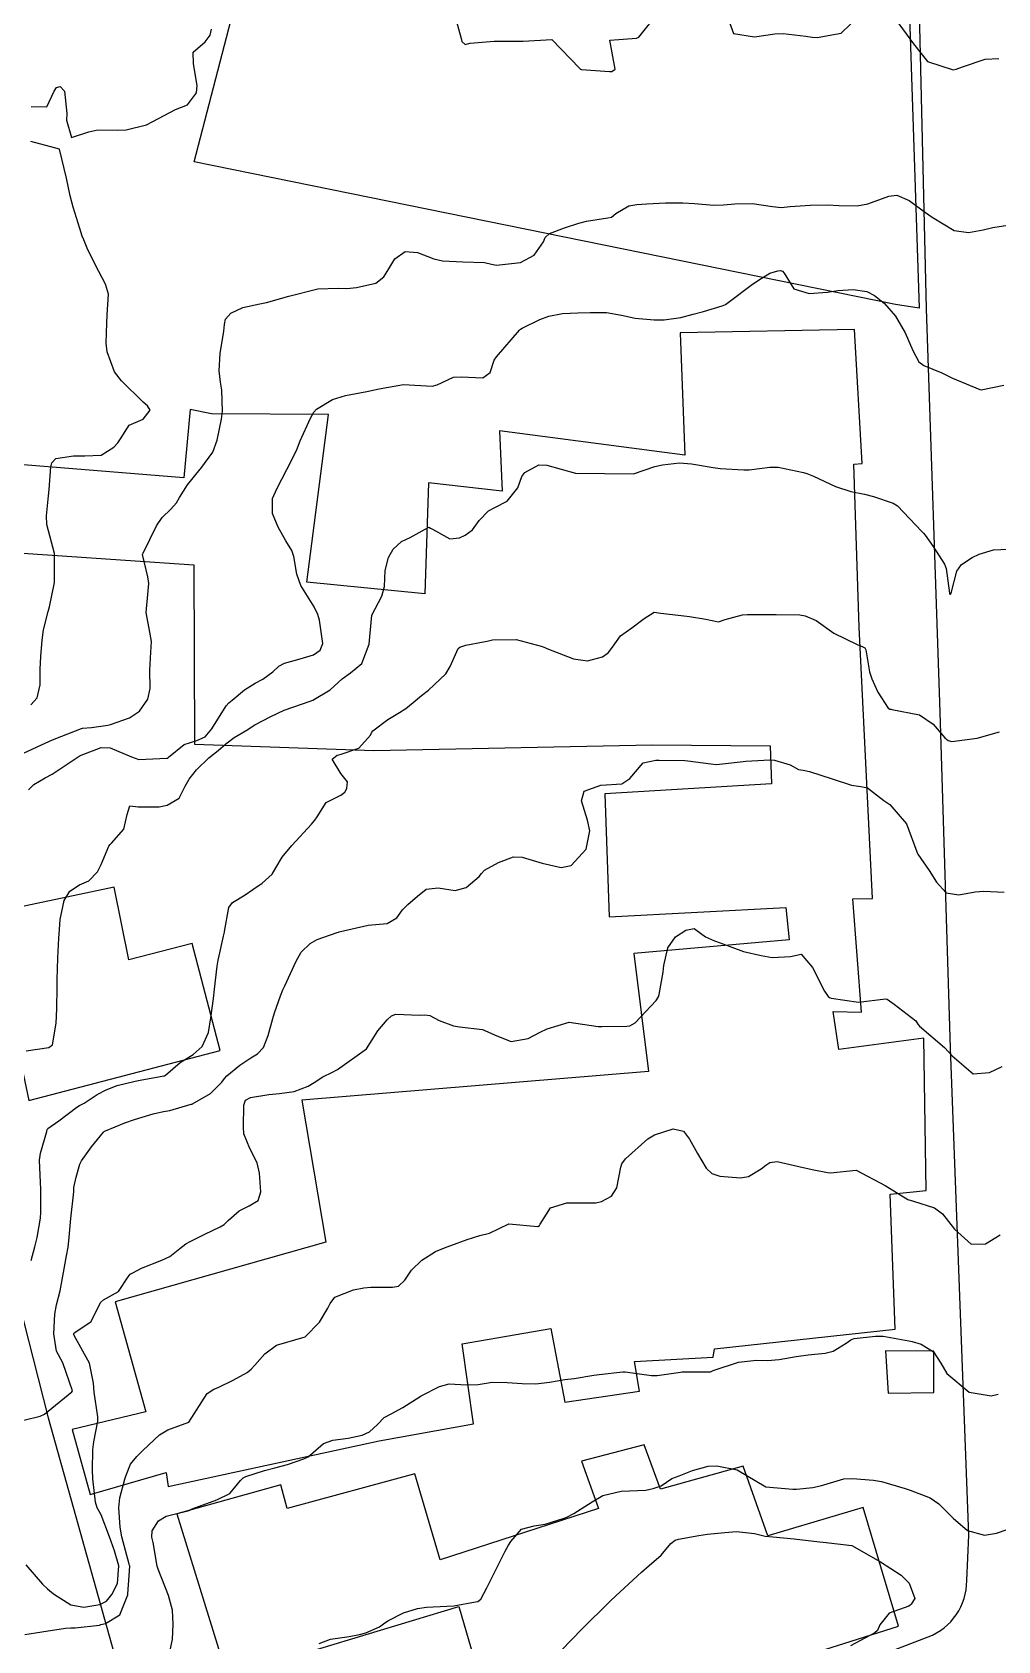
# Model space of a CAD drawing. Header units: metres. Extents: x 307586 to 320046, y 7427249 to 7434250.
# Drawn here: x 312681.7 to 312748.5, y 7431742.8 to 7431854.2 of the extents above; entities that cross this region are included whole.
import ezdxf

# ---------------------------------------------------------------- set-up
doc = ezdxf.new("R2010")
doc.units = ezdxf.units.M
doc.header["$MEASUREMENT"] = 0
for name, color, linetype in [('Area Verde e Lazer', 45, 'Continuous'), ('Curvas de Nivel 1m', 11, 'Continuous'), ('Curvas de Nivel 5m', 15, 'Continuous'), ('Edificações', 30, 'Continuous'), ('Vias Primárias', 230, 'Continuous')]:
    doc.layers.add(name, color=color, linetype=linetype)

msp = doc.modelspace()

# ---------------------------------------------------------------- linework, layer by layer
at = {"layer": 'Area Verde e Lazer'}
msp.add_lwpolyline([(312741.46, 7431835.33), (312692.9, 7431845.19), (312705.76, 7431894.65), (312706.55, 7431894.28, -0.068237), (312708.19, 7431893.23, -0.05068), (312713.3, 7431887.85, 0.134987), (312714.57, 7431886.91, 0.010803), (312721, 7431884.53, 0.017192), (312730.81, 7431881.53, 0.031074), (312736.76, 7431880.32, -0.157962), (312738.61, 7431879.42, -0.092141), (312741.4, 7431875.52, -0.15302), (312741.88, 7431871.98), (312743.1, 7431835.07)], format="xyb", close=True, dxfattribs=at)
msp.add_lwpolyline([(312741.46, 7431835.33), (312692.9, 7431845.19), (312705.76, 7431894.65), (312706.55, 7431894.28, -0.068237), (312708.19, 7431893.23, -0.05068), (312713.3, 7431887.85, 0.134987), (312714.57, 7431886.91, 0.010803), (312721, 7431884.53, 0.017192), (312730.81, 7431881.53, 0.031074), (312736.76, 7431880.32, -0.157962), (312738.61, 7431879.42, -0.092141), (312741.4, 7431875.52, -0.15302), (312741.88, 7431871.98), (312743.1, 7431835.07)], format="xyb", close=True, dxfattribs=at)
at = {"layer": 'Curvas de Nivel 1m', "flags": 128}
for points, elevation in [([(312711.02, 7431855.07), (312711.39, 7431853.74), (312711.45, 7431853.52), (312711.68, 7431853.32), (312712.02, 7431853.4), (312713.68, 7431853.54), (312715.54, 7431853.55), (312715.68, 7431853.56), (312717.68, 7431853.67), (312719.62, 7431851.65), (312719.66, 7431851.61), (312719.72, 7431851.59), (312721.66, 7431851.45), (312721.82, 7431851.45), (312722.05, 7431851.62), (312721.68, 7431853.62), (312723.54, 7431853.75), (312723.69, 7431853.82), (312725.11, 7431855.58)], 737), ([(312729.71, 7431855.53), (312730.24, 7431854.07), (312731.69, 7431853.84), (312733.12, 7431854.06), (312733.69, 7431854.08), (312735.26, 7431853.9), (312735.69, 7431853.83), (312736.03, 7431853.8), (312737.69, 7431854.11), (312738.38, 7431854.75)], 737), ([(312741.7, 7431854.76), (312742.72, 7431853.37), (312743.67, 7431852.15), (312745.45, 7431851.56), (312745.67, 7431851.6), (312746.1, 7431851.77), (312747.67, 7431852.31), (312748.61, 7431852.36)], 737), ([(312681.62, 7431849.03), (312682.7, 7431849.01), (312683.22, 7431850.08), (312683.38, 7431850.34), (312683.64, 7431850.4), (312683.94, 7431850.08), (312684.09, 7431848.55), (312684.08, 7431848.07), (312684.41, 7431846.87), (312685.61, 7431847.28), (312686.23, 7431847.42), (312687.61, 7431847.38), (312688.21, 7431847.42), (312689.61, 7431847.75), (312690.05, 7431848), (312691.62, 7431848.81), (312692.44, 7431849.15), (312693.07, 7431849.97), (312693.12, 7431850.49), (312692.86, 7431851.97), (312692.85, 7431852.79), (312693.68, 7431853.51), (312694.01, 7431853.96), (312694.12, 7431854.38)], 737), ([(312681.61, 7431807.61), (312682.03, 7431808.09), (312682.25, 7431808.99), (312682.25, 7431810.09), (312682.29, 7431810.96), (312682.38, 7431812.09), (312682.47, 7431812.81), (312682.81, 7431814.08), (312682.9, 7431814.4), (312683.23, 7431816.08), (312683.25, 7431818.08), (312682.71, 7431820.09), (312682.68, 7431820.69), (312682.82, 7431822.08), (312682.87, 7431822.52), (312682.98, 7431824.08), (312683.05, 7431824.36), (312683.33, 7431824.66), (312684.56, 7431824.84), (312685.33, 7431824.85), (312686.47, 7431824.9), (312687.34, 7431825.44), (312687.62, 7431825.75), (312687.82, 7431826.03), (312688.41, 7431826.97), (312689.37, 7431827.39), (312689.87, 7431828), (312689.68, 7431828.31), (312689.38, 7431828.57), (312687.87, 7431830.03), (312687.4, 7431830.67), (312686.88, 7431832.04), (312686.82, 7431832.65), (312686.87, 7431834.04), (312686.89, 7431834.6), (312686.97, 7431836.04), (312686.77, 7431836.74), (312686.08, 7431838.04), (312685.5, 7431839.22), (312685.26, 7431839.8), (312685.16, 7431840.06), (312684.99, 7431840.59), (312684.53, 7431842.07), (312684.32, 7431842.84), (312684.06, 7431844.07), (312683.59, 7431846.08), (312681.6, 7431846.61)], 737), ([(312681.09, 7431804.26), (312682.33, 7431804.85), (312683.1, 7431805.18), (312683.74, 7431805.44), (312685.11, 7431805.98), (312685.17, 7431805.99), (312685.81, 7431806.04), (312686.94, 7431806.21), (312687.12, 7431806.25), (312688.44, 7431806.7), (312689.12, 7431807.18), (312689.71, 7431808), (312689.87, 7431808.73), (312689.85, 7431810), (312689.92, 7431811.25), (312689.95, 7431812), (312689.84, 7431812.65), (312689.59, 7431814), (312689.72, 7431815.51), (312689.76, 7431816), (312689.7, 7431816.46), (312689.34, 7431818.01), (312689.37, 7431818.12), (312690.31, 7431819.99), (312690.69, 7431820.58), (312691.29, 7431821.16), (312691.68, 7431821.59), (312691.89, 7431821.97), (312692.44, 7431822.84), (312693.32, 7431823.92), (312693.36, 7431823.96), (312694.19, 7431825.1), (312694.49, 7431825.94), (312694.81, 7431827.38), (312694.88, 7431827.94), (312694.83, 7431829.38), (312694.73, 7431829.94), (312694.63, 7431830.72), (312694.72, 7431831.94), (312694.97, 7431833.47), (312695, 7431833.94), (312695.08, 7431834.3), (312695.45, 7431834.73), (312696.27, 7431835.12), (312697.46, 7431835.36), (312697.91, 7431835.46), (312699.47, 7431835.89), (312701.48, 7431836.4), (312702.88, 7431836.45), (312703.48, 7431836.44), (312704.15, 7431836.5), (312705.48, 7431836.8), (312706.05, 7431837.24), (312706.39, 7431837.8), (312706.81, 7431838.49), (312707.51, 7431839), (312708.37, 7431838.92), (312709.5, 7431838.48), (312710.09, 7431838.35), (312711.5, 7431838.28), (312713, 7431838.22), (312713.5, 7431838.11), (312713.83, 7431838.05), (312715.5, 7431838.22), (312716.45, 7431838.73), (312717.09, 7431839.67), (312717.22, 7431839.97), (312717.52, 7431840.23), (312718.55, 7431840.63), (312719.53, 7431840.95), (312720.08, 7431841.09), (312721.54, 7431841.31), (312721.8, 7431841.36), (312722.09, 7431841.61), (312723, 7431842.15), (312723.55, 7431842.24), (312724.24, 7431842.28), (312725.55, 7431842.36), (312726.73, 7431842.37), (312727.55, 7431842.32), (312728.88, 7431842.2), (312729.55, 7431842.21), (312730.33, 7431842.3), (312731.55, 7431842.32), (312732.94, 7431842.1), (312733.55, 7431842.04), (312734.18, 7431842.1), (312735.55, 7431842.2), (312736.77, 7431842.22), (312737.55, 7431842.18), (312738.81, 7431842.16), (312739.55, 7431842.3), (312740.99, 7431842.82), (312741.56, 7431842.89), (312742.42, 7431842.51), (312743.55, 7431841.7), (312744, 7431841.36), (312745.53, 7431840.44), (312746.52, 7431840.31), (312747.53, 7431840.49), (312748.2, 7431840.64), (312749.54, 7431840.86)], 738), ([(312681.44, 7431801.72), (312681.82, 7431802.09), (312682.6, 7431802.55), (312683.07, 7431802.81), (312684.94, 7431804.05), (312685.03, 7431804.1), (312685.08, 7431804.12), (312686.47, 7431804.66), (312687.09, 7431804.64), (312688.56, 7431804.02), (312689.08, 7431803.82), (312691.01, 7431803.91), (312691.08, 7431803.93), (312691.11, 7431803.95), (312691.13, 7431803.98), (312692.21, 7431804.86), (312693.1, 7431805.13), (312693.66, 7431805.39), (312694.13, 7431805.94), (312695.13, 7431807.53), (312695.32, 7431807.74), (312695.55, 7431807.93), (312696.4, 7431808.66), (312697.14, 7431809.1), (312697.67, 7431809.39), (312698.35, 7431809.9), (312698.77, 7431810.28), (312699.16, 7431810.5), (312700.25, 7431810.79), (312701.17, 7431811.07), (312701.63, 7431811.4), (312701.82, 7431811.85), (312701.58, 7431813.47), (312701.48, 7431813.86), (312701.21, 7431814.4), (312700.3, 7431815.87), (312700.02, 7431816.66), (312699.81, 7431817.88), (312699.67, 7431818.3), (312699.26, 7431818.96), (312698.72, 7431819.9), (312698.33, 7431820.85), (312698.33, 7431821.9), (312698.64, 7431822.57), (312699.32, 7431823.89), (312700, 7431825.22), (312700.24, 7431825.88), (312700.96, 7431827.46), (312701.19, 7431827.86), (312701.38, 7431828.07), (312702.49, 7431828.74), (312703.38, 7431829.02), (312704.86, 7431829.29), (312705.39, 7431829.41), (312705.71, 7431829.49), (312707.39, 7431829.79), (312709.39, 7431829.67), (312709.74, 7431829.76), (312710.87, 7431830.28), (312711.4, 7431830.31), (312712.89, 7431830.24), (312713.41, 7431830.62), (312713.68, 7431831.46), (312713.84, 7431831.71), (312715.44, 7431833.54), (312715.51, 7431833.62), (312715.61, 7431833.69), (312716.85, 7431834.28), (312717.46, 7431834.52), (312718.42, 7431834.7), (312719.46, 7431834.74), (312720.33, 7431834.77), (312721.46, 7431834.77), (312722.49, 7431834.58), (312723.45, 7431834.37), (312724.76, 7431834.27), (312725.45, 7431834.27), (312726.59, 7431834.42), (312727.46, 7431834.65), (312728.17, 7431834.83), (312729.47, 7431835.22), (312729.69, 7431835.31), (312729.97, 7431835.52), (312731.48, 7431836.67), (312731.98, 7431837), (312732.76, 7431837.49), (312733.32, 7431837.66), (312733.49, 7431837.67), (312733.65, 7431837.63), (312733.75, 7431837.48), (312734.42, 7431836.41), (312735.48, 7431836.09), (312736.75, 7431836.17), (312737.48, 7431836.3), (312738.54, 7431836.37), (312739.48, 7431836.22), (312740.02, 7431835.95), (312740.71, 7431835.39), (312741.46, 7431834.52), (312742.14, 7431833.37), (312742.66, 7431832.14), (312743.08, 7431831.36), (312743.42, 7431831.11), (312744.67, 7431830.59), (312745.41, 7431830.22), (312747.29, 7431829.43), (312747.4, 7431829.42), (312748.96, 7431829.74)], 739), ([(312681.62, 7431769.14), (312681.88, 7431770.09), (312682.04, 7431770.73), (312682.27, 7431772.08), (312682.3, 7431772.49), (312682.29, 7431774.08), (312682.26, 7431774.55), (312682.19, 7431776.09), (312682.26, 7431776.58), (312682.7, 7431778.08), (312682.72, 7431778.14), (312682.77, 7431778.28), (312683.53, 7431778.82), (312684.79, 7431779.76), (312684.97, 7431779.87), (312685.29, 7431780.04), (312686.2, 7431780.64), (312686.81, 7431780.95), (312687.58, 7431781.25), (312688.82, 7431781.57), (312689.18, 7431781.64), (312690.82, 7431781.93), (312690.86, 7431781.94), (312690.92, 7431781.98), (312691.94, 7431782.86), (312692.84, 7431783.4), (312693.46, 7431783.95), (312693.89, 7431784.92), (312694.07, 7431785.94), (312694.24, 7431787.29), (312694.32, 7431787.94), (312694.5, 7431789.53), (312694.57, 7431789.94), (312694.63, 7431790.23), (312694.94, 7431791.6), (312695, 7431791.87), (312695.01, 7431791.93), (312695.3, 7431793.59), (312695.57, 7431793.92), (312696.44, 7431794.45), (312696.98, 7431794.83), (312697.61, 7431795.27), (312698.3, 7431795.9), (312698.57, 7431796.32), (312699, 7431797.07), (312699.66, 7431797.88), (312701.03, 7431799.36), (312701.27, 7431799.62), (312701.43, 7431799.86), (312702.05, 7431800.85), (312703.06, 7431801.35), (312703.33, 7431801.57), (312703.47, 7431801.83), (312703.52, 7431802.28), (312703.07, 7431802.86), (312702.47, 7431803.85), (312702.81, 7431804.12), (312703.09, 7431804.2), (312704.3, 7431804.61), (312705.11, 7431805.51), (312705.2, 7431805.72), (312705.27, 7431805.81), (312706.32, 7431806.59), (312707.13, 7431807.09), (312707.56, 7431807.35), (312708.07, 7431807.78), (312708.65, 7431808.26), (312709.14, 7431808.62), (312710.34, 7431809.75), (312710.64, 7431810.27), (312711.18, 7431811.5), (312711.31, 7431811.61), (312711.71, 7431811.73), (312712.94, 7431811.97), (312713.19, 7431812.02), (312713.57, 7431812.1), (312715.19, 7431812.13), (312716.93, 7431811.67), (312717.18, 7431811.58), (312717.33, 7431811.52), (312719.17, 7431810.79), (312720.15, 7431810.66), (312721.17, 7431810.93), (312721.58, 7431811.21), (312721.88, 7431811.61), (312722.42, 7431812.38), (312723.2, 7431812.94), (312724.07, 7431813.59), (312724.76, 7431814.02), (312725.21, 7431813.96), (312727.01, 7431813.74), (312727.21, 7431813.72), (312728.33, 7431813.54), (312729.2, 7431813.36), (312729.67, 7431813.52), (312730.88, 7431813.83), (312731.21, 7431813.86), (312732.83, 7431813.86), (312733.21, 7431813.86), (312734.83, 7431813.83), (312735.21, 7431813.77), (312735.97, 7431813.44), (312737.19, 7431812.57), (312738.82, 7431811.78), (312739.19, 7431811.62), (312739.33, 7431811.55), (312739.42, 7431811.41), (312739.66, 7431809.9), (312739.83, 7431809.4), (312740.25, 7431808.49), (312740.95, 7431807.38), (312741.08, 7431807.32), (312741.13, 7431807.31), (312741.22, 7431807.29), (312743.13, 7431806.91), (312744.06, 7431806.28), (312744.88, 7431805.33), (312745.11, 7431805.14), (312745.37, 7431805.07), (312747.11, 7431805.31), (312748.66, 7431805.75)], 741), ([(312681.11, 7431758.09), (312682.25, 7431758.37), (312682.54, 7431758.52), (312684.44, 7431760.05), (312684.48, 7431760.12), (312683.81, 7431762.06), (312683.38, 7431762.86), (312683.19, 7431764.07), (312683.26, 7431765.43), (312683.37, 7431766.07), (312683.63, 7431767.05), (312683.82, 7431768.06), (312684.08, 7431769.47), (312684.19, 7431770.06), (312684.24, 7431770.5), (312684.37, 7431772.05), (312684.57, 7431773.9), (312684.57, 7431774.05), (312684.57, 7431774.21), (312684.74, 7431774.91), (312684.99, 7431775.81), (312685.1, 7431776.05), (312685.79, 7431777.01), (312686.63, 7431778.03), (312686.71, 7431778.1), (312686.77, 7431778.13), (312688.11, 7431778.68), (312688.78, 7431778.91), (312690.08, 7431779.29), (312690.79, 7431779.45), (312691.22, 7431779.54), (312692.71, 7431779.96), (312692.77, 7431779.98), (312692.79, 7431779.99), (312694.04, 7431780.71), (312694.82, 7431781.5), (312695.01, 7431781.74), (312695.18, 7431781.93), (312696.08, 7431782.67), (312696.84, 7431783.18), (312697.29, 7431783.45), (312697.72, 7431783.9), (312698.03, 7431784.72), (312698.36, 7431785.9), (312698.48, 7431786.29), (312698.89, 7431787.46), (312699.05, 7431787.89), (312699.18, 7431788.17), (312699.98, 7431789.87), (312700.31, 7431790.48), (312700.93, 7431791.09), (312701.43, 7431791.36), (312702.8, 7431791.84), (312702.91, 7431791.88), (312702.94, 7431791.89), (312703.03, 7431791.93), (312704.95, 7431792.37), (312706.27, 7431792.48), (312706.95, 7431792.86), (312707.33, 7431793.41), (312707.7, 7431793.78), (312708.38, 7431794.37), (312708.98, 7431794.85), (312709.8, 7431794.94), (312710.98, 7431794.75), (312711.75, 7431794.96), (312712.63, 7431795.72), (312712.79, 7431795.93), (312713, 7431796.16), (312713.98, 7431796.69), (312715.01, 7431797.09), (312715.62, 7431797.07), (312717, 7431796.65), (312718.31, 7431796.35), (312719, 7431796.5), (312720.05, 7431797.63), (312720.29, 7431798.89), (312720.13, 7431799.63), (312719.72, 7431800.97), (312719.92, 7431801.64), (312721.07, 7431802.04), (312722.52, 7431802.15), (312723.07, 7431802.51), (312724, 7431803.59), (312724.87, 7431803.79), (312725.09, 7431803.79), (312726.88, 7431803.76), (312727.09, 7431803.74), (312728.68, 7431803.53), (312729.08, 7431803.49), (312729.48, 7431803.52), (312730.91, 7431803.68), (312731.09, 7431803.7), (312732.76, 7431803.81), (312733.09, 7431803.79), (312734.18, 7431803.46), (312734.75, 7431803.13), (312735.08, 7431803.08), (312735.52, 7431803), (312737.07, 7431802.48), (312738.42, 7431802.06), (312739.07, 7431801.95), (312739.53, 7431801.86), (312740.15, 7431801.39), (312740.65, 7431800.98), (312741.06, 7431800.71), (312742.23, 7431799.37), (312742.95, 7431797.43), (312742.97, 7431797.36), (312743.01, 7431797.27), (312743.79, 7431796.14), (312744.3, 7431795.34), (312744.98, 7431794.6), (312745.85, 7431794.45), (312746.98, 7431794.66), (312747.57, 7431794.72), (312748.98, 7431794.65)], 742), ([(312681.25, 7431748.09), (312682.4, 7431746.74), (312682.75, 7431746.43), (312683.17, 7431746.07), (312684.38, 7431745.32), (312685.27, 7431745.16), (312686.38, 7431745.34), (312686.85, 7431745.57), (312687.21, 7431746.02), (312687.61, 7431746.8), (312687.69, 7431748.02), (312687.39, 7431749.06), (312687.05, 7431750.02), (312686.46, 7431751.55), (312686.2, 7431752.03), (312686.07, 7431752.43), (312685.89, 7431754.04), (312685.87, 7431754.66), (312685.89, 7431756.04), (312685.96, 7431756.59), (312686.25, 7431758.03), (312686.24, 7431758.33), (312685.99, 7431760.04), (312685.94, 7431760.66), (312685.66, 7431762.04), (312684.6, 7431763.96), (312684.57, 7431764.02), (312684.56, 7431764.05), (312684.57, 7431764.09), (312684.6, 7431764.14), (312685.75, 7431764.91), (312686.34, 7431766.03), (312686.43, 7431766.24), (312686.64, 7431766.43), (312687.67, 7431766.99), (312688.34, 7431768.01), (312688.48, 7431768.19), (312688.66, 7431768.29), (312689.27, 7431768.61), (312690.66, 7431769.18), (312691.23, 7431769.42), (312691.92, 7431769.97), (312692.34, 7431770.3), (312692.68, 7431770.49), (312693.65, 7431770.98), (312694.7, 7431771.47), (312694.98, 7431771.65), (312695.26, 7431771.92), (312696.03, 7431772.59), (312696.71, 7431772.92), (312697.33, 7431773.29), (312697.53, 7431773.9), (312697.44, 7431775.2), (312697.27, 7431775.9), (312696.76, 7431776.89), (312696.35, 7431777.91), (312696.32, 7431778.37), (312696.34, 7431779.91), (312696.46, 7431780.25), (312696.8, 7431780.44), (312698.07, 7431780.63), (312698.81, 7431780.71), (312699.84, 7431780.84), (312700.81, 7431781.21), (312701.21, 7431781.46), (312701.81, 7431781.85), (312702.49, 7431782.18), (312702.83, 7431782.37), (312704.84, 7431783.81), (312705.62, 7431785.04), (312706.28, 7431785.8), (312706.58, 7431786.09), (312706.88, 7431786.19), (312708.51, 7431786.14), (312708.88, 7431786.16), (312709.22, 7431786.1), (312709.86, 7431785.76), (312710.87, 7431785.4), (312711.28, 7431785.32), (312712.86, 7431785.13), (312713.86, 7431784.7), (312714.85, 7431784.31), (312716.03, 7431784.51), (312716.86, 7431784.95), (312717.35, 7431785.18), (312718.87, 7431785.65), (312720.87, 7431785.35), (312721.14, 7431785.34), (312722.87, 7431785.37), (312723.08, 7431785.39), (312723.44, 7431785.59), (312724.89, 7431787.15), (312725.06, 7431787.4), (312725.11, 7431787.57), (312725.37, 7431789.11), (312725.43, 7431789.56), (312725.69, 7431790.8), (312726.23, 7431791.56), (312726.95, 7431792.02), (312727.53, 7431792.13), (312728.31, 7431791.54), (312728.94, 7431791.28), (312729.32, 7431791.14), (312730.93, 7431790.54), (312732.16, 7431790.25), (312732.92, 7431790.13), (312734.19, 7431790.19), (312734.93, 7431790.34), (312735.72, 7431789.44), (312736.55, 7431787.78), (312736.81, 7431787.43), (312736.89, 7431787.35), (312737.02, 7431787.3), (312738.89, 7431787.04), (312740.77, 7431787.26), (312740.89, 7431787.23), (312741.37, 7431786.89), (312742.88, 7431785.74), (312743.01, 7431785.5), (312743.12, 7431785.36), (312744.85, 7431783.89), (312745.39, 7431783.32), (312746.83, 7431782.07), (312747.97, 7431782.16), (312748.84, 7431782.58)], 743), ([(312681.18, 7431743.27), (312682.36, 7431743.45), (312683.99, 7431743.69), (312684.36, 7431743.72), (312684.67, 7431743.73), (312686.36, 7431743.91), (312686.45, 7431743.94), (312686.78, 7431744.03), (312687.77, 7431744.62), (312688.32, 7431746.01), (312688.32, 7431746.08), (312688.41, 7431747.32), (312688.45, 7431748.01), (312688.44, 7431748.04), (312688.41, 7431748.12), (312687.91, 7431750.02), (312687.78, 7431750.68), (312687.7, 7431752.02), (312687.77, 7431752.72), (312688.12, 7431754.01), (312688.21, 7431754.29), (312688.5, 7431755.04), (312688.93, 7431755.58), (312689.35, 7431756), (312690.52, 7431757.09), (312691.08, 7431757.42), (312692.53, 7431757.96), (312693.8, 7431759.94), (312694.26, 7431760.23), (312694.56, 7431760.36), (312695.61, 7431760.87), (312696.58, 7431761.4), (312696.86, 7431761.63), (312697.12, 7431761.9), (312697.81, 7431762.68), (312698.6, 7431763.29), (312700.6, 7431763.86), (312701.58, 7431764.89), (312702.16, 7431765.84), (312702.32, 7431766.16), (312702.64, 7431766.62), (312703.93, 7431767.11), (312704.65, 7431767.25), (312705.15, 7431767.31), (312706.65, 7431767.29), (312707.06, 7431767.38), (312707.49, 7431767.78), (312707.96, 7431768.47), (312708.67, 7431769.17), (312709.62, 7431769.76), (312710.36, 7431770.06), (312710.68, 7431770.18), (312711.8, 7431770.61), (312712.69, 7431770.87), (312713.35, 7431771.05), (312714.7, 7431771.69), (312716.7, 7431771.49), (312716.82, 7431771.56), (312716.86, 7431771.67), (312717.58, 7431772.8), (312718.72, 7431773.15), (312720.24, 7431773.15), (312720.72, 7431773.14), (312721.11, 7431773.22), (312721.8, 7431773.61), (312722.17, 7431774.17), (312722.44, 7431775.6), (312722.52, 7431775.84), (312722.76, 7431776.18), (312724.32, 7431777.58), (312724.78, 7431777.85), (312726.07, 7431778.27), (312726.78, 7431778.11), (312727.21, 7431777.55), (312727.75, 7431776.56), (312728.36, 7431775.53), (312728.75, 7431775.16), (312729.29, 7431774.98), (312730.74, 7431774.87), (312731.28, 7431774.96), (312732.16, 7431775.49), (312732.49, 7431775.74), (312732.76, 7431775.92), (312733.28, 7431776), (312734.76, 7431775.66), (312735.7, 7431775.44), (312736.75, 7431775.23), (312736.96, 7431775.22), (312738.75, 7431775.41), (312740.74, 7431774.35), (312742.32, 7431773.36), (312742.72, 7431773.26), (312744.17, 7431772.79), (312744.71, 7431772.38), (312745.55, 7431771.32), (312746.69, 7431770.28), (312747.69, 7431770.31), (312748.7, 7431770.93)], 744), ([(312701.57, 7431742.63), (312702.35, 7431742.94), (312703.65, 7431743.12), (312704.36, 7431743.26), (312704.79, 7431743.37), (312705.74, 7431743.8), (312706.1, 7431744.06), (312706.37, 7431744.23), (312707.41, 7431744.75), (312708.38, 7431745.05), (312709, 7431745.15), (312710.39, 7431745.21), (312710.88, 7431745.24), (312712.39, 7431745.51), (312712.55, 7431745.55), (312712.75, 7431745.71), (312713.17, 7431746.48), (312713.76, 7431747.7), (312714.43, 7431749.02), (312714.68, 7431749.44), (312714.83, 7431749.69), (312715.57, 7431750.56), (312716.45, 7431750.79), (312717.21, 7431750.9), (312718.46, 7431751.28), (312718.71, 7431751.39), (312719.2, 7431751.64), (312720.47, 7431752.44), (312721.21, 7431752.88), (312722.48, 7431753.19), (312724.17, 7431753.26), (312724.48, 7431753.32), (312724.68, 7431753.37), (312725.24, 7431753.56), (312725.98, 7431754.06), (312726.49, 7431754.25), (312727.42, 7431754.62), (312728.5, 7431754.9), (312729.1, 7431754.93), (312730.5, 7431754.65), (312732.48, 7431753.48), (312734.36, 7431753.33), (312734.48, 7431753.32), (312734.61, 7431753.33), (312735.75, 7431753.44), (312736.35, 7431753.57), (312736.49, 7431753.62), (312737.88, 7431754.03), (312738.49, 7431754.06), (312739.93, 7431753.95), (312740.49, 7431753.84), (312742.13, 7431753.36), (312742.48, 7431753.26), (312743.86, 7431752.72), (312744.47, 7431752.31), (312745.45, 7431751.32), (312746.45, 7431750.45), (312747.62, 7431750.13), (312748.45, 7431750.27), (312750, 7431750.81)], 746), ([(312718.35, 7431742.17), (312719.74, 7431743.63), (312720.06, 7431743.94), (312720.37, 7431744.24), (312721.06, 7431744.93), (312721.76, 7431745.61), (312722.08, 7431745.91), (312722.4, 7431746.21), (312723.87, 7431747.58), (312724.42, 7431748.03), (312725.25, 7431748.74), (312725.91, 7431749.56), (312726.21, 7431749.78), (312726.44, 7431749.85), (312727.85, 7431750.12), (312728.44, 7431750.21), (312729.64, 7431750.31), (312730.45, 7431750.39), (312731.7, 7431750.24), (312732.44, 7431750.07), (312732.98, 7431750.01), (312734.45, 7431749.87), (312736.21, 7431749.67), (312736.45, 7431749.64), (312738.44, 7431749.41), (312740.43, 7431748.3), (312741.85, 7431747.37), (312742.41, 7431746.82), (312742.8, 7431745.75), (312742.54, 7431745.36), (312742.48, 7431745.28), (312742.39, 7431745.22), (312741.03, 7431744.73), (312740.37, 7431743.92), (312740.21, 7431743.54), (312740.04, 7431743.38), (312738.35, 7431742.47)], 747)]:
    msp.add_lwpolyline(points, dxfattribs=dict(at, elevation=elevation))
at = {"layer": 'Curvas de Nivel 5m', "flags": 128}
for points, elevation in [([(312681.27, 7431783.67), (312682.84, 7431783.9), (312683.1, 7431784.08), (312683.36, 7431785.58), (312683.38, 7431786.07), (312683.4, 7431786.59), (312683.42, 7431788.07), (312683.43, 7431788.6), (312683.47, 7431790.07), (312683.53, 7431791.47), (312683.58, 7431792.07), (312683.64, 7431792.76), (312683.91, 7431794.07), (312684.31, 7431794.72), (312684.98, 7431795.16), (312685.61, 7431795.42), (312686.22, 7431796.04), (312686.47, 7431796.56), (312687.01, 7431797.83), (312687.09, 7431797.95), (312687.18, 7431798.03), (312688.04, 7431799), (312688.28, 7431800.02), (312688.45, 7431800.61), (312689.04, 7431800.56), (312690.48, 7431800.55), (312691.04, 7431800.66), (312691.88, 7431801.14), (312692.29, 7431801.97), (312692.57, 7431802.47), (312693.07, 7431803.11), (312693.92, 7431803.95), (312694.57, 7431804.46), (312695.1, 7431804.91), (312695.68, 7431805.35), (312696.62, 7431805.91), (312696.92, 7431806.11), (312697.12, 7431806.23), (312698.22, 7431806.8), (312699.13, 7431807.23), (312700.94, 7431807.86), (312701.13, 7431807.93), (312702.33, 7431808.66), (312703.15, 7431809.42), (312703.73, 7431809.83), (312704.52, 7431810.47), (312705.03, 7431811.81), (312705.2, 7431813.81), (312705.9, 7431815.13), (312706.08, 7431815.8), (312706.14, 7431816.9), (312706.36, 7431817.8), (312706.68, 7431818.38), (312707.26, 7431818.92), (312707.86, 7431819.19), (312708.9, 7431819.77), (312709.15, 7431819.9), (312709.27, 7431819.85), (312709.42, 7431819.77), (312710.61, 7431819.1), (312711.27, 7431819.18), (312711.66, 7431819.35), (312712.17, 7431819.73), (312712.64, 7431820.37), (312713.29, 7431821.04), (312713.73, 7431821.28), (312714.57, 7431821.7), (312715.31, 7431822.62), (312715.6, 7431823.41), (312715.79, 7431823.69), (312716.78, 7431824.22), (312717.33, 7431824.19), (312719.32, 7431823.65), (312721.32, 7431823.62), (312723.32, 7431823.6), (312724.81, 7431824.1), (312725.33, 7431824.22), (312726.52, 7431824.37), (312727.33, 7431824.29), (312728.84, 7431824.03), (312729.33, 7431823.98), (312730.96, 7431823.88), (312731.33, 7431823.88), (312732.77, 7431824.05), (312733.33, 7431824.05), (312735.09, 7431823.69), (312735.33, 7431823.62), (312735.78, 7431823.45), (312737.32, 7431822.73), (312738.36, 7431822.37), (312739.31, 7431822.19), (312739.95, 7431822.04), (312741.3, 7431821.58), (312741.61, 7431821.38), (312743.29, 7431819.61), (312743.41, 7431819.49), (312743.52, 7431819.36), (312744.06, 7431818.56), (312744.86, 7431817.34), (312744.96, 7431817.05), (312745.19, 7431815.33), (312745.23, 7431815.28), (312745.28, 7431815.28), (312745.31, 7431815.33), (312745.71, 7431816.86), (312746.04, 7431817.32), (312746.76, 7431817.82), (312747.26, 7431818.04), (312748.24, 7431818.33), (312749.27, 7431818.38)], 740), ([(312691.19, 7431741.97), (312691.4, 7431742.92), (312691.46, 7431743.97), (312691.4, 7431744.95), (312691.14, 7431745.97), (312690.41, 7431747.77), (312690.36, 7431747.93), (312690.35, 7431747.98), (312690.08, 7431749.63), (312689.98, 7431749.99), (312689.99, 7431750.43), (312690.45, 7431751.13), (312690.97, 7431751.46), (312692.46, 7431751.81), (312692.57, 7431751.85), (312692.78, 7431751.96), (312694.47, 7431752.57), (312695.37, 7431753.03), (312696.11, 7431753.91), (312696.29, 7431754.11), (312696.49, 7431754.19), (312697.77, 7431754.62), (312698.5, 7431754.8), (312699.36, 7431755.02), (312700.51, 7431755.41), (312700.81, 7431755.56), (312701.15, 7431755.85), (312701.87, 7431756.49), (312702.52, 7431756.71), (312703.56, 7431756.86), (312704.53, 7431757.05), (312705.05, 7431757.28), (312705.6, 7431757.8), (312706.06, 7431758.28), (312706.54, 7431758.53), (312707.36, 7431758.97), (312708.55, 7431759.73), (312708.62, 7431759.77), (312709.9, 7431760.42), (312710.57, 7431760.62), (312711.76, 7431760.54), (312712.57, 7431760.57), (312713.54, 7431760.73), (312714.57, 7431760.71), (312715.61, 7431760.64), (312716.57, 7431760.61), (312717.51, 7431760.72), (312718.57, 7431760.91), (312719.22, 7431760.99), (312720.58, 7431761.2), (312720.94, 7431761.25), (312722.58, 7431761.45), (312722.74, 7431761.44), (312724.58, 7431761.18), (312724.96, 7431761.18), (312726.58, 7431761.42), (312726.7, 7431761.43), (312728.58, 7431761.44), (312728.66, 7431761.45), (312728.85, 7431761.53), (312730.59, 7431762.12), (312731.83, 7431762.25), (312732.59, 7431762.22), (312733.42, 7431762.3), (312734.59, 7431762.51), (312735.42, 7431762.62), (312736.6, 7431762.73), (312737.15, 7431762.87), (312738.05, 7431763.42), (312738.36, 7431763.66), (312738.61, 7431763.74), (312740.08, 7431763.92), (312740.61, 7431763.9), (312742.38, 7431763.59), (312742.61, 7431763.54), (312743.25, 7431763.35), (312744.09, 7431762.83), (312744.59, 7431762.05), (312745.02, 7431761.33), (312746.57, 7431760.04), (312748.08, 7431759.78), (312748.57, 7431759.9)], 745)]:
    msp.add_lwpolyline(points, dxfattribs=dict(at, elevation=elevation))
at = {"layer": 'Edificações'}
msp.add_lwpolyline([(312678.67, 7431818.27), (312692.89, 7431817.29), (312692.93, 7431804.88), (312705.35, 7431804.44), (312724.62, 7431804.83), (312732.79, 7431804.78), (312732.87, 7431802.15), (312721.33, 7431801.45), (312721.64, 7431792.93), (312733.88, 7431793.59), (312734.1, 7431791.35), (312723.35, 7431790.39), (312724.36, 7431782.22), (312700.36, 7431780.24), (312702.02, 7431770.42), (312687.45, 7431766.28), (312689.56, 7431758.68), (312684.47, 7431757.46), (312685.7, 7431752.94), (312690.97, 7431754.47), (312691.1, 7431753.51), (312705.71, 7431756.67), (312712.25, 7431757.85), (312711.46, 7431763.38), (312717.6, 7431764.44), (312718.57, 7431759.35), (312723.75, 7431760.1), (312723.4, 7431762.16), (312728.84, 7431762.46), (312728.93, 7431763.03), (312741.44, 7431764.39), (312741.09, 7431773.73), (312743.59, 7431774), (312743.42, 7431784.54), (312737.54, 7431783.75), (312737.14, 7431786.38), (312739.12, 7431786.34), (312738.5, 7431794.19), (312739.86, 7431794.2), (312738.94, 7431812.99), (312738.58, 7431824.27), (312739.16, 7431824.31), (312738.63, 7431833.58), (312726.56, 7431833.36), (312726.87, 7431824.9), (312714.05, 7431826.57), (312714.23, 7431822.4), (312709.14, 7431822.97), (312708.87, 7431815.3), (312700.71, 7431816.09), (312702.2, 7431827.71), (312694.12, 7431827.75), (312692.63, 7431828.05), (312692.19, 7431823.32), (312679.37, 7431824.37)], dxfattribs=at)
for points in [[(312678.71, 7431793.16), (312681.46, 7431780.22), (312694.72, 7431783.68), (312692.77, 7431791.08), (312688.38, 7431789.97), (312687.36, 7431794.98)], [(312744.11, 7431762.86), (312740.77, 7431762.9), (312740.95, 7431759.96), (312744.11, 7431760.01)], [(312713.21, 7431738.38), (312726.37, 7431742.09), (312727.18, 7431739.25), (312741.68, 7431743.84), (312739.23, 7431752.06), (312732.63, 7431750.09), (312730.92, 7431754.9), (312725.19, 7431753.33), (312724.06, 7431756.38), (312719.73, 7431755.25), (312720.91, 7431751.97), (312709.93, 7431748.43), (312708.18, 7431754.37), (312699.35, 7431751.97), (312698.91, 7431753.63), (312691.7, 7431751.62), (312695.2, 7431740.35), (312711.24, 7431745.2)]]:
    msp.add_lwpolyline(points, close=True, dxfattribs=at)
at = {"layer": 'Vias Primárias'}
msp.add_lwpolyline([(312629.21, 7431872.57), (312645.91, 7431847.52), (312651.31, 7431839.54, -0.011466), (312657.46, 7431830.01, -0.019653), (312666.35, 7431814.11, -0.044304), (312670.26, 7431804.41, -0.001956), (312673.11, 7431794.85, -0.003504), (312676.26, 7431783.84), (312682.81, 7431758.26), (312688.91, 7431736.41), (312689.96, 7431732.8, 0.140066), (312692.51, 7431728.76, 0.101996), (312696.46, 7431726.46, 0.12288), (312699.61, 7431726.21, 0.092326), (312703.85, 7431727.76), (312743.73, 7431743.09, 0.313124), (312746.39, 7431747), (312746.53, 7431750.13), (312745.27, 7431783.84), (312744.55, 7431807.11), (312743.61, 7431835.03), (312742.87, 7431866.3)], format="xyb", dxfattribs=at)
msp.add_lwpolyline([(312629.21, 7431872.57), (312645.91, 7431847.52), (312651.31, 7431839.54, -0.011466), (312657.46, 7431830.01, -0.019653), (312666.35, 7431814.11, -0.044304), (312670.26, 7431804.41, -0.001956), (312673.11, 7431794.85, -0.003504), (312676.26, 7431783.84), (312682.81, 7431758.26), (312688.91, 7431736.41), (312689.96, 7431732.8, 0.140066), (312692.51, 7431728.76, 0.101996), (312696.46, 7431726.46, 0.12288), (312699.61, 7431726.21, 0.092326), (312703.85, 7431727.76), (312743.73, 7431743.09, 0.313124), (312746.39, 7431747), (312746.53, 7431750.13), (312745.27, 7431783.84), (312744.55, 7431807.11), (312743.61, 7431835.03), (312742.87, 7431866.3)], format="xyb", dxfattribs=at)

doc.saveas('drawing.dxf')
